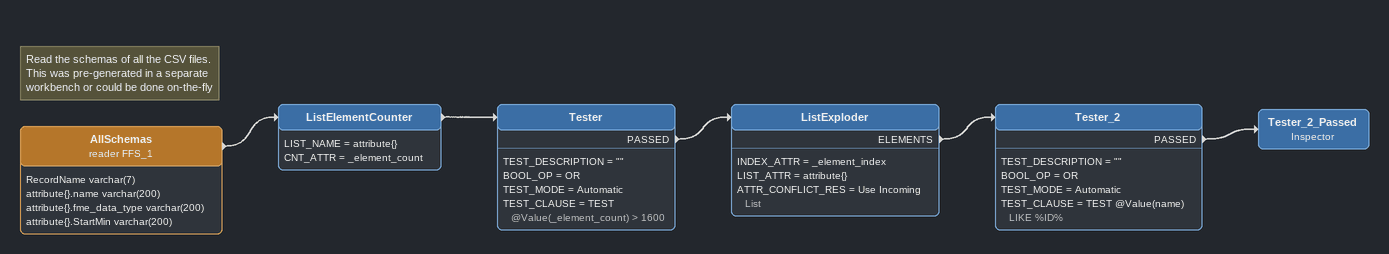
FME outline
Note: Read the schemas of all the CSV files. This was pre-generated in a separate workbench or could be done on-the-fly
AllSchemas (reader FFS_1)
    attributes: RecordName varchar(7), attribute{}.name varchar(200), attribute{}.fme_data_type varchar(200), attribute{}.StartMin varchar(200)
    -> ListElementCounter
ListElementCounter
    LIST_NAME = attribute{}
    CNT_ATTR = _element_count
    -> Tester
Tester
    TEST_DESCRIPTION = ""
    BOOL_OP = OR
    TEST_MODE = Automatic
    TEST_CLAUSE = TEST @Value(_element_count) > 1600
    PASSED -> ListExploder
ListExploder
    INDEX_ATTR = _element_index
    LIST_ATTR = attribute{}
    ATTR_CONFLICT_RES = Use Incoming List
    ELEMENTS -> Tester_2
Tester_2
    TEST_DESCRIPTION = ""
    BOOL_OP = OR
    TEST_MODE = Automatic
    TEST_CLAUSE = TEST @Value(name) LIKE %ID%
    PASSED -> Tester_2_Passed
Tester_2_Passed: Inspector
